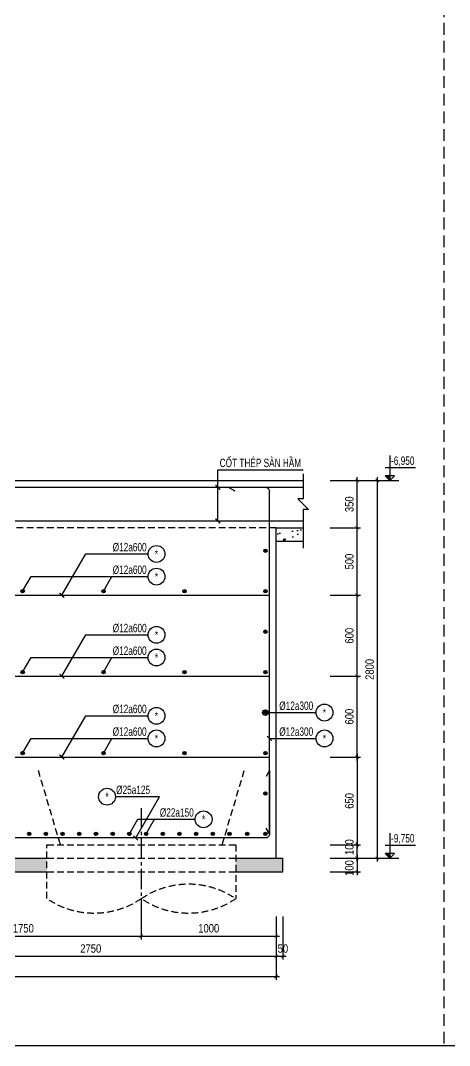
# Model space of a CAD drawing. Extents: x 71 to 2424299, y -14 to 1061502.
# Drawn here: x 1114077 to 1117259, y 486816 to 494417 of the extents above; entities that cross this region are included whole.
import ezdxf
from ezdxf.enums import TextEntityAlignment as Align

# ---------------------------------------------------------------- set-up
doc = ezdxf.new("R2010")
doc.units = 0
doc.header["$LTSCALE"] = 1000
doc.header["$MEASUREMENT"] = 0
doc.header["$PDMODE"] = 3
doc.linetypes.add('CENTER2', pattern=[1.125, 0.75, -0.125, 0.125, -0.125])
doc.linetypes.add('HIDDEN', pattern=[0.375, 0.25, -0.125])
doc.layers.get('0').update_dxf_attribs({"linetype": 'CONTINUOUS'})
doc.layers.get('Defpoints').update_dxf_attribs({"linetype": 'CONTINUOUS'})
for name, color, linetype in [('CDC.01.AXIS', 160, 'CENTER2'), ('CDC.02.DIM', 1, 'CONTINUOUS'), ('CDC.03.BORDER', 3, 'CONTINUOUS'), ('CDC.04.HIDDEN', 8, 'HIDDEN'), ('CDC.05.STEEL', 4, 'CONTINUOUS'), ('CDC.06.TEXT', 2, 'CONTINUOUS'), ('CDC.10.HATCH', 9, 'CONTINUOUS'), ('CDC.11.NOTE', 8, 'CONTINUOUS'), ('CDC.12.PILE', 7, 'CONTINUOUS'), ('CDC.14.STEELNUM', 9, 'CONTINUOUS')]:
    doc.layers.add(name, color=color, linetype=linetype)
doc.styles.add('ARIAL', font='arial.ttf', dxfattribs={"width": 0.8})
doc.dimstyles.new('25', dxfattribs={"dimscale": 25, "dimtxt": 2.5, "dimasz": 1, "dimexe": 1, "dimexo": 0, "dimgap": 1, "dimtad": 1, "dimdec": 0, "dimdsep": 46, "dimtxsty": 'ARIAL', "dimblk": 'ARCHTICK', "dimcen": 1, "dimdle": 1, "dimclrd": 256, "dimclre": 256, "dimclrt": 2, "dimadec": 0, "dimazin": 0, "dimtfac": 0.00072, "dimtdec": 0, "dimtix": 1, "dimtmove": 2, "dimatfit": 3, "dimldrblk": 'ARCHTICK', "dimfxl": 1, "dimtolj": 1, "dimarcsym": 0})

# ---------------------------------------------------------------- blocks, each defined once
blk = doc.blocks.new('_ArchTick')
at = {"color": 0, "linetype": 'ByBlock', "const_width": 0.15}
blk.add_lwpolyline([(-0.5, -0.5), (0.5, 0.5)], dxfattribs=at)
blk = doc.blocks.new('*D1626')
at = {"layer": 'CDC.02.DIM', "lineweight": -2, "transparency": 16777216}
for p, q in [((1113223.4, 487772.4), (1113223.4, 487452.5)), ((1115973.4, 487772.4), (1115973.4, 487452.5)), ((1113198.4, 487477.5), (1115998.4, 487477.5))]:
    blk.add_line(p, q, dxfattribs=at)
at = {"layer": 'Defpoints', "color": 0, "transparency": 16777216}
for p in [(1113223.4, 487772.4), (1115973.4, 487772.4), (1115973.4, 487477.5)]:
    blk.add_point(p, dxfattribs=at)
at = {"layer": 'CDC.02.DIM', "lineweight": -2, "transparency": 16777216, "xscale": 25, "yscale": 25, "zscale": 25, "rotation": 180}
blk.add_blockref('_ArchTick', (1113223.4, 487477.5), dxfattribs=at)
at = {"layer": 'CDC.02.DIM', "lineweight": -2, "transparency": 16777216, "xscale": 25, "yscale": 25, "zscale": 25}
blk.add_blockref('_ArchTick', (1115973.4, 487477.5), dxfattribs=at)
at = {"layer": 'CDC.02.DIM', "color": 2, "transparency": 16777216, "insert": (1114598.4, 487534.4), "char_height": 62.5, "attachment_point": 5, "style": 'ARIAL'}
blk.add_mtext('\\A1;2750', dxfattribs=at)
blk = doc.blocks.new('*D1627')
at = {"layer": 'CDC.02.DIM', "lineweight": -2, "transparency": 16777216}
for p, q in [((1115973.4, 487772.4), (1115973.4, 487452.5)), ((1116023.4, 487772.4), (1116023.4, 487452.5)), ((1115948.4, 487477.5), (1116048.4, 487477.5))]:
    blk.add_line(p, q, dxfattribs=at)
at = {"layer": 'Defpoints', "color": 0, "transparency": 16777216}
for p in [(1115973.4, 487772.4), (1116023.4, 487772.4), (1116023.4, 487477.5)]:
    blk.add_point(p, dxfattribs=at)
at = {"layer": 'CDC.02.DIM', "lineweight": -2, "transparency": 16777216, "xscale": 25, "yscale": 25, "zscale": 25, "rotation": 180}
blk.add_blockref('_ArchTick', (1115973.4, 487477.5), dxfattribs=at)
at = {"layer": 'CDC.02.DIM', "lineweight": -2, "transparency": 16777216, "xscale": 25, "yscale": 25, "zscale": 25}
blk.add_blockref('_ArchTick', (1116023.4, 487477.5), dxfattribs=at)
at = {"layer": 'CDC.02.DIM', "color": 2, "transparency": 16777216, "insert": (1116023.4, 487534.4), "char_height": 62.5, "attachment_point": 5, "style": 'ARIAL'}
blk.add_mtext('\\A1;50', dxfattribs=at)
blk = doc.blocks.new('*D1628')
at = {"layer": 'CDC.02.DIM', "lineweight": -2, "transparency": 16777216}
for p, q in [((1110473.4, 487772.4), (1110473.4, 487302.5)), ((1115973.4, 487772.4), (1115973.4, 487302.5)), ((1110448.4, 487327.5), (1115998.4, 487327.5))]:
    blk.add_line(p, q, dxfattribs=at)
at = {"layer": 'Defpoints', "color": 0, "transparency": 16777216}
for p in [(1110473.4, 487772.4), (1115973.4, 487772.4), (1115973.4, 487327.5)]:
    blk.add_point(p, dxfattribs=at)
at = {"layer": 'CDC.02.DIM', "lineweight": -2, "transparency": 16777216, "xscale": 25, "yscale": 25, "zscale": 25, "rotation": 180}
blk.add_blockref('_ArchTick', (1110473.4, 487327.5), dxfattribs=at)
at = {"layer": 'CDC.02.DIM', "lineweight": -2, "transparency": 16777216, "xscale": 25, "yscale": 25, "zscale": 25}
blk.add_blockref('_ArchTick', (1115973.4, 487327.5), dxfattribs=at)
at = {"layer": 'CDC.02.DIM', "color": 2, "transparency": 16777216, "insert": (1113223.4, 487384.4), "char_height": 62.5, "attachment_point": 5, "style": 'ARIAL'}
blk.add_mtext('\\A1;5500', dxfattribs=at)
blk = doc.blocks.new('*D1630')
at = {"layer": 'CDC.02.DIM', "lineweight": -2, "transparency": 16777216}
for p, q in [((1113223.4, 487772.4), (1113223.4, 487602.5)), ((1114973.4, 487772.4), (1114973.4, 487602.5)), ((1113198.4, 487627.5), (1114998.4, 487627.5))]:
    blk.add_line(p, q, dxfattribs=at)
at = {"layer": 'Defpoints', "color": 0, "transparency": 16777216}
for p in [(1113223.4, 487772.4), (1114973.4, 487772.4), (1114973.4, 487627.5)]:
    blk.add_point(p, dxfattribs=at)
at = {"layer": 'CDC.02.DIM', "lineweight": -2, "transparency": 16777216, "xscale": 25, "yscale": 25, "zscale": 25, "rotation": 180}
blk.add_blockref('_ArchTick', (1113223.4, 487627.5), dxfattribs=at)
at = {"layer": 'CDC.02.DIM', "lineweight": -2, "transparency": 16777216, "xscale": 25, "yscale": 25, "zscale": 25}
blk.add_blockref('_ArchTick', (1114973.4, 487627.5), dxfattribs=at)
at = {"layer": 'CDC.02.DIM', "color": 2, "transparency": 16777216, "insert": (1114098.4, 487684.4), "char_height": 62.5, "attachment_point": 5, "style": 'ARIAL'}
blk.add_mtext('\\A1;1750', dxfattribs=at)
blk = doc.blocks.new('*D1631')
at = {"layer": 'CDC.02.DIM', "lineweight": -2, "transparency": 16777216}
for p, q in [((1116373.4, 488204.6), (1116598.4, 488204.6)), ((1116573.4, 488229.6), (1116573.4, 488079.6)), ((1116373.4, 488104.6), (1116598.4, 488104.6))]:
    blk.add_line(p, q, dxfattribs=at)
at = {"layer": 'Defpoints', "color": 0, "transparency": 16777216}
for p in [(1116373.4, 488204.6), (1116373.4, 488104.6), (1116573.4, 488104.6)]:
    blk.add_point(p, dxfattribs=at)
at = {"layer": 'CDC.02.DIM', "lineweight": -2, "transparency": 16777216, "xscale": 25, "yscale": 25, "zscale": 25}
for p, rotation in [((1116573.4, 488204.6), 90), ((1116573.4, 488104.6), 270)]:
    blk.add_blockref('_ArchTick', p, dxfattribs=dict(at, rotation=rotation))
at = {"layer": 'CDC.02.DIM', "color": 2, "transparency": 16777216, "insert": (1116516.5, 488131.9), "char_height": 62.5, "attachment_point": 5, "rotation": 90, "style": 'ARIAL'}
blk.add_mtext('\\A1;100', dxfattribs=at)
blk = doc.blocks.new('*D1632')
at = {"layer": 'CDC.02.DIM', "lineweight": -2, "transparency": 16777216}
for p, q in [((1116573.4, 488179.6), (1116573.4, 488329.6)), ((1116373.4, 488304.6), (1116598.4, 488304.6)), ((1116373.4, 488204.6), (1116598.4, 488204.6))]:
    blk.add_line(p, q, dxfattribs=at)
at = {"layer": 'Defpoints', "color": 0, "transparency": 16777216}
for p in [(1116373.4, 488304.6), (1116573.4, 488304.6), (1116373.4, 488204.6)]:
    blk.add_point(p, dxfattribs=at)
at = {"layer": 'CDC.02.DIM', "lineweight": -2, "transparency": 16777216, "xscale": 25, "yscale": 25, "zscale": 25}
for p, rotation in [((1116573.4, 488304.6), 90), ((1116573.4, 488204.6), 270)]:
    blk.add_blockref('_ArchTick', p, dxfattribs=dict(at, rotation=rotation))
at = {"layer": 'CDC.02.DIM', "color": 2, "transparency": 16777216, "insert": (1116516.5, 488286.9), "char_height": 62.5, "attachment_point": 5, "rotation": 90, "style": 'ARIAL'}
blk.add_mtext('\\A1;100', dxfattribs=at)
blk = doc.blocks.new('*D1633')
at = {"layer": 'CDC.02.DIM', "lineweight": -2, "transparency": 16777216}
for p, q in [((1116373.4, 489554.6), (1116598.4, 489554.6)), ((1116573.4, 488929.6), (1116573.4, 489579.6)), ((1116373.4, 488954.6), (1116598.4, 488954.6))]:
    blk.add_line(p, q, dxfattribs=at)
at = {"layer": 'Defpoints', "color": 0, "transparency": 16777216}
for p in [(1116373.4, 489554.6), (1116573.4, 489554.6), (1116373.4, 488954.6)]:
    blk.add_point(p, dxfattribs=at)
at = {"layer": 'CDC.02.DIM', "lineweight": -2, "transparency": 16777216, "xscale": 25, "yscale": 25, "zscale": 25}
for p, rotation in [((1116573.4, 489554.6), 90), ((1116573.4, 488954.6), 270)]:
    blk.add_blockref('_ArchTick', p, dxfattribs=dict(at, rotation=rotation))
at = {"layer": 'CDC.02.DIM', "color": 2, "transparency": 16777216, "insert": (1116516.5, 489254.6), "char_height": 62.5, "attachment_point": 5, "rotation": 90, "style": 'ARIAL'}
blk.add_mtext('\\A1;600', dxfattribs=at)
blk = doc.blocks.new('*D1634')
at = {"layer": 'CDC.02.DIM', "lineweight": -2, "transparency": 16777216}
for p, q in [((1116373.4, 490154.6), (1116598.4, 490154.6)), ((1116573.4, 489529.6), (1116573.4, 490179.6)), ((1116373.4, 489554.6), (1116598.4, 489554.6))]:
    blk.add_line(p, q, dxfattribs=at)
at = {"layer": 'Defpoints', "color": 0, "transparency": 16777216}
for p in [(1116373.4, 490154.6), (1116573.4, 490154.6), (1116373.4, 489554.6)]:
    blk.add_point(p, dxfattribs=at)
at = {"layer": 'CDC.02.DIM', "lineweight": -2, "transparency": 16777216, "xscale": 25, "yscale": 25, "zscale": 25}
for p, rotation in [((1116573.4, 490154.6), 90), ((1116573.4, 489554.6), 270)]:
    blk.add_blockref('_ArchTick', p, dxfattribs=dict(at, rotation=rotation))
at = {"layer": 'CDC.02.DIM', "color": 2, "transparency": 16777216, "insert": (1116516.5, 489854.6), "char_height": 62.5, "attachment_point": 5, "rotation": 90, "style": 'ARIAL'}
blk.add_mtext('\\A1;600', dxfattribs=at)
blk = doc.blocks.new('*D1635')
at = {"layer": 'CDC.02.DIM', "lineweight": -2, "transparency": 16777216}
for p, q in [((1116573.4, 490129.6), (1116573.4, 490679.6)), ((1116373.4, 490654.6), (1116598.4, 490654.6)), ((1116373.4, 490154.6), (1116598.4, 490154.6))]:
    blk.add_line(p, q, dxfattribs=at)
at = {"layer": 'Defpoints', "color": 0, "transparency": 16777216}
for p in [(1116373.4, 490654.6), (1116573.4, 490654.6), (1116373.4, 490154.6)]:
    blk.add_point(p, dxfattribs=at)
at = {"layer": 'CDC.02.DIM', "lineweight": -2, "transparency": 16777216, "xscale": 25, "yscale": 25, "zscale": 25}
for p, rotation in [((1116573.4, 490654.6), 90), ((1116573.4, 490154.6), 270)]:
    blk.add_blockref('_ArchTick', p, dxfattribs=dict(at, rotation=rotation))
at = {"layer": 'CDC.02.DIM', "color": 2, "transparency": 16777216, "insert": (1116516.5, 490404.6), "char_height": 62.5, "attachment_point": 5, "rotation": 90, "style": 'ARIAL'}
blk.add_mtext('\\A1;500', dxfattribs=at)
blk = doc.blocks.new('*D1636')
at = {"layer": 'CDC.02.DIM', "lineweight": -2, "transparency": 16777216}
for p, q in [((1116373.4, 491004.6), (1116598.4, 491004.6)), ((1116573.4, 490629.6), (1116573.4, 491029.6)), ((1116373.4, 490654.6), (1116598.4, 490654.6))]:
    blk.add_line(p, q, dxfattribs=at)
at = {"layer": 'Defpoints', "color": 0, "transparency": 16777216}
for p in [(1116373.4, 491004.6), (1116573.4, 491004.6), (1116373.4, 490654.6)]:
    blk.add_point(p, dxfattribs=at)
at = {"layer": 'CDC.02.DIM', "lineweight": -2, "transparency": 16777216, "xscale": 25, "yscale": 25, "zscale": 25}
for p, rotation in [((1116573.4, 491004.6), 90), ((1116573.4, 490654.6), 270)]:
    blk.add_blockref('_ArchTick', p, dxfattribs=dict(at, rotation=rotation))
at = {"layer": 'CDC.02.DIM', "color": 2, "transparency": 16777216, "insert": (1116516.5, 490829.6), "char_height": 62.5, "attachment_point": 5, "rotation": 90, "style": 'ARIAL'}
blk.add_mtext('\\A1;350', dxfattribs=at)
blk = doc.blocks.new('*D1637')
at = {"layer": 'CDC.02.DIM', "lineweight": -2, "transparency": 16777216}
for p, q in [((1116373.4, 491004.6), (1116748.4, 491004.6)), ((1116723.4, 491029.6), (1116723.4, 488179.6)), ((1116373.4, 488204.6), (1116748.4, 488204.6))]:
    blk.add_line(p, q, dxfattribs=at)
at = {"layer": 'Defpoints', "color": 0, "transparency": 16777216}
for p in [(1116373.4, 491004.6), (1116373.4, 488204.6), (1116723.4, 488204.6)]:
    blk.add_point(p, dxfattribs=at)
at = {"layer": 'CDC.02.DIM', "lineweight": -2, "transparency": 16777216, "xscale": 25, "yscale": 25, "zscale": 25}
for p, rotation in [((1116723.4, 491004.6), 90), ((1116723.4, 488204.6), 270)]:
    blk.add_blockref('_ArchTick', p, dxfattribs=dict(at, rotation=rotation))
at = {"layer": 'CDC.02.DIM', "color": 2, "transparency": 16777216, "insert": (1116666.5, 489604.6), "char_height": 62.5, "attachment_point": 5, "rotation": 90, "style": 'ARIAL'}
blk.add_mtext('\\A1;2800', dxfattribs=at)
blk = doc.blocks.new('*D1638')
at = {"layer": 'CDC.02.DIM', "lineweight": -2, "transparency": 16777216}
for p, q in [((1116373.4, 488954.6), (1116598.4, 488954.6)), ((1116573.4, 488979.6), (1116573.4, 488279.6)), ((1116373.4, 488304.6), (1116598.4, 488304.6))]:
    blk.add_line(p, q, dxfattribs=at)
at = {"layer": 'Defpoints', "color": 0, "transparency": 16777216}
for p in [(1116373.4, 488954.6), (1116373.4, 488304.6), (1116573.4, 488304.6)]:
    blk.add_point(p, dxfattribs=at)
at = {"layer": 'CDC.02.DIM', "lineweight": -2, "transparency": 16777216, "xscale": 25, "yscale": 25, "zscale": 25}
for p, rotation in [((1116573.4, 488954.6), 90), ((1116573.4, 488304.6), 270)]:
    blk.add_blockref('_ArchTick', p, dxfattribs=dict(at, rotation=rotation))
at = {"layer": 'CDC.02.DIM', "color": 2, "transparency": 16777216, "insert": (1116516.5, 488629.6), "char_height": 62.5, "attachment_point": 5, "rotation": 90, "style": 'ARIAL'}
blk.add_mtext('\\A1;650', dxfattribs=at)
blk = doc.blocks.new('C1400T')
at = {"layer": 'CDC.01.AXIS', "ltscale": 0.2}
blk.add_line((0, 270.1), (0, -574.3), dxfattribs=at)
at = {"layer": 'CDC.04.HIDDEN', "ltscale": 0.2}
for p, q in [((-600, 0), (-763.4, 550)), ((600, 0), (763.4, 550))]:
    blk.add_line(p, q, dxfattribs=at)
blk.add_lwpolyline([(700, -400), (700, 0), (-700, 0), (-700, -400)], dxfattribs=at)
blk.add_lwpolyline([(700, -400, -0.311974), (0, -400, 0.311974), (-700, -400, 0.311974), (0, -400, 0.36397)], format="xyb", dxfattribs=at)
blk = doc.blocks.new('*D1722')
at = {"layer": 'CDC.02.DIM', "lineweight": -2, "transparency": 16777216}
for p, q in [((1114973.4, 487772.4), (1114973.4, 487602.5)), ((1115973.4, 487772.4), (1115973.4, 487602.5)), ((1114948.4, 487627.5), (1115998.4, 487627.5))]:
    blk.add_line(p, q, dxfattribs=at)
at = {"layer": 'Defpoints', "color": 0, "transparency": 16777216}
for p in [(1114973.4, 487772.4), (1115973.4, 487772.4), (1115973.4, 487627.5)]:
    blk.add_point(p, dxfattribs=at)
at = {"layer": 'CDC.02.DIM', "lineweight": -2, "transparency": 16777216, "xscale": 25, "yscale": 25, "zscale": 25, "rotation": 180}
blk.add_blockref('_ArchTick', (1114973.4, 487627.5), dxfattribs=at)
at = {"layer": 'CDC.02.DIM', "lineweight": -2, "transparency": 16777216, "xscale": 25, "yscale": 25, "zscale": 25}
blk.add_blockref('_ArchTick', (1115973.4, 487627.5), dxfattribs=at)
at = {"layer": 'CDC.02.DIM', "color": 2, "transparency": 16777216, "insert": (1115473.4, 487684.4), "char_height": 62.5, "attachment_point": 5, "style": 'ARIAL'}
blk.add_mtext('\\A1;1000', dxfattribs=at)
blk = doc.blocks.new('34')
at = {"color": 4, "elevation": 0}
blk.add_lwpolyline([(1087304.3, 521742.8), (1107165, 521742.8), (1107165, 536023), (1087304.3, 536023)], close=True, dxfattribs=at)

msp = doc.modelspace()

# ---------------------------------------------------------------- hatches: boundary and pattern name
at = {"layer": 'CDC.10.HATCH'}
h = msp.add_hatch(dxfattribs=at)
h.set_pattern_fill('AR-CONC', color=256, scale=25, style=0)
h.set_pattern_definition([(50, (-45550.05, -20101.56), (179.315046, -15.688034), [18.75, -206.25]), (355, (-45550.05, -20101.56), (-34.687833, 188.048033), [15, -165]), (100.4514, (-45535.11, -20102.87), (144.627345, 172.359886), [15.935047, -175.285528]), (46.1842, (-45550.05, -20051.56), (266.810262, -41.379754), [28.125, -309.375]), (96.6356, (-45527.82, -20055), (233.665676, 243.52947), [23.90257, -262.92825]), (351.1842, (-45550.05, -20051.56), (233.665486, 243.52965), [22.5, -247.5]), (21, (-45525.05, -20064.06), (149.226763, -100.654723), [18.75, -206.25]), (326, (-45525.05, -20064.06), (60.828833, 181.28751), [15, -165]), (71.4514, (-45512.62, -20072.45), (210.055657, 80.632624), [15.935047, -175.285528]), (37.5, (-45550.05, -20101.56), (3.0399638, 83.2234635), [0, -163, 0, -167.5, 0, -165.625]), (7.5, (-45550.05, -20101.56), (65.7673844, 98.602928), [0, -95.5, 0, -159.25, 0, -63.125]), (327.5, (-45605.8, -20101.56), (133.455609, -5.638718), [0, -62.5, 0, -195, 0, -258.75]), (317.5, (-45630.8, -20101.56), (145.796542, 25.026246), [0, -81.25, 0, -129.5, 0, -183.75])])
h.paths.add_polyline_path([(1116173.42, 490654.65), (1115973.42, 490654.65), (1115973.42, 490554.65), (1116173.42, 490554.65)])
h = msp.add_hatch(dxfattribs=at)
h.set_pattern_fill('AR-CONC', color=256, scale=25, style=0)
h.set_pattern_definition([(50, (12783.94, -42285.16), (179.315046, -15.688034), [18.75, -206.25]), (355, (12783.94, -42285.16), (-34.687833, 188.048033), [15, -165]), (100.4514, (12798.89, -42286.47), (144.627345, 172.359886), [15.935047, -175.285528]), (46.1842, (12783.94, -42235.16), (266.810262, -41.379754), [28.125, -309.375]), (96.6356, (12806.18, -42238.6), (233.665676, 243.52947), [23.90257, -262.92825]), (351.1842, (12783.94, -42235.16), (233.665486, 243.52965), [22.5, -247.5]), (21, (12808.94, -42247.66), (149.226763, -100.654723), [18.75, -206.25]), (326, (12808.94, -42247.66), (60.828833, 181.28751), [15, -165]), (71.4514, (12821.38, -42256.05), (210.055657, 80.632624), [15.935047, -175.285528]), (37.5, (12783.945, -42285.163), (3.0399638, 83.2234635), [0, -163, 0, -167.5, 0, -165.625]), (7.5, (12783.945, -42285.16), (65.7673844, 98.602928), [0, -95.5, 0, -159.25, 0, -63.125]), (327.5, (12728.195, -42285.16), (133.455609, -5.638718), [0, -62.5, 0, -195, 0, -258.75]), (317.5, (12703.2, -42285.16), (145.796542, 25.026246), [0, -81.25, 0, -129.5, 0, -183.75])])
h.paths.add_polyline_path([(1113738.24, 488204.65), (1112173.43, 488204.65), (1112173.43, 488104.65), (1113680.51, 488104.65)])
h.paths.add_polyline_path([(1113804.1, 488204.65), (1113738.24, 488204.65), (1113680.51, 488104.65), (1113746.36, 488104.65)])
h.paths.add_polyline_path([(1113861.99, 488204.65), (1113804.1, 488204.65), (1113746.36, 488104.65), (1113804.26, 488104.65)])
h.paths.add_polyline_path([(1114273.41, 488204.65), (1113861.99, 488204.65), (1113804.26, 488104.65), (1114273.41, 488104.65)])
h.paths.add_polyline_path([(1110423.42, 488204.65), (1110423.42, 488104.65), (1110773.43, 488104.65), (1110773.43, 488204.65)])
h.paths.add_polyline_path([(1116023.42, 488104.65), (1116023.42, 488204.65), (1115673.41, 488204.65), (1115673.41, 488104.65)])
at = {"layer": 'CDC.11.NOTE'}
for points in [[(1116815.58, 491039.65), (1116780.58, 491039.65), (1116815.58, 491004.65)], [(1116815.58, 488239.65), (1116780.58, 488239.65), (1116815.58, 488204.65)]]:
    msp.add_hatch(color=256, dxfattribs=at).paths.add_polyline_path(points)

# ---------------------------------------------------------------- linework, layer by layer
at = {"layer": 'CDC.03.BORDER'}
for p, q in [((1113823.42, 491004.65), (1116173.42, 491004.65)), ((1115973.42, 488204.65), (1115973.42, 490654.65))]:
    msp.add_line(p, q, dxfattribs=at)
at = {"layer": 'CDC.04.HIDDEN', "ltscale": 0.35}
msp.add_line((1117217.59, 501092.5), (1117217.59, 486817.5), dxfattribs=at)
at = {"layer": 'CDC.04.HIDDEN', "ltscale": 0.2}
for p, q in [((1115973.42, 490654.65), (1113473.42, 490654.65)), ((1114273.41, 488204.65), (1115673.41, 488204.65)), ((1114273.41, 488104.65), (1115673.41, 488104.65))]:
    msp.add_line(p, q, dxfattribs=at)
at = {"layer": 'CDC.05.STEEL', "ltscale": 0.3}
for p, q in [((1116173.42, 490954.65), (1110273.42, 490954.65)), ((1115623.42, 490954.65), (1115666.72, 490929.65)), ((1116173.42, 490704.65), (1110273.42, 490704.65)), ((1110523.42, 490154.65), (1115923.42, 490154.65)), ((1110523.42, 489554.65), (1115923.42, 489554.65)), ((1110523.42, 488954.65), (1115923.42, 488954.65)), ((1115923.42, 488854.65), (1115898.42, 488811.34)), ((1115923.42, 488384.65), (1115898.42, 488427.95))]:
    msp.add_line(p, q, dxfattribs=at)
for points in [[(1115923.42, 488384.65), (1115923.42, 490924.65, 0.4142136), (1115893.42, 490954.65), (1115623.42, 490954.65)], [(1115923.42, 488854.65), (1115923.42, 488384.65, -0.4142136), (1115893.42, 488354.65), (1110553.42, 488354.65, -0.4142136), (1110523.42, 488384.65), (1110523.42, 488854.65)]]:
    msp.add_lwpolyline(points, format="xyb", dxfattribs=at)
at = {"layer": 'CDC.05.STEEL', "const_width": 12.3}
for points in [[(1115893.42, 490490.8, -1), (1115893.42, 490478.49, -1)], [(1114093.42, 490190.8, -1), (1114093.42, 490178.49, -1)], [(1114693.42, 490190.8, -1), (1114693.42, 490178.49, -1)], [(1115293.42, 490190.8, -1), (1115293.42, 490178.49, -1)], [(1115893.42, 490190.8, -1), (1115893.42, 490178.49, -1)], [(1115893.42, 489890.8, -1), (1115893.42, 489878.49, -1)], [(1114093.42, 489590.8, -1), (1114093.42, 489578.49, -1)], [(1114693.42, 489590.8, -1), (1114693.42, 489578.49, -1)], [(1115293.42, 489590.8, -1), (1115293.42, 489578.49, -1)], [(1115893.42, 489590.8, -1), (1115893.42, 489578.49, -1)], [(1115893.42, 489290.8, -1), (1115893.42, 489278.49, -1)], [(1114093.42, 488990.8, -1), (1114093.42, 488978.49, -1)], [(1114693.42, 488990.8, -1), (1114693.42, 488978.49, -1)], [(1115293.42, 488990.8, -1), (1115293.42, 488978.49, -1)], [(1115893.42, 488990.8, -1), (1115893.42, 488978.49, -1)], [(1115893.42, 488690.8, -1), (1115893.42, 488678.49, -1)], [(1114142.17, 488390.8, 1), (1114142.17, 488378.49, 1)], [(1114265.92, 488390.8, 1), (1114265.92, 488378.49, 1)], [(1114389.67, 488390.8, 1), (1114389.67, 488378.49, 1)], [(1114513.42, 488390.8, 1), (1114513.42, 488378.49, 1)], [(1114637.17, 488390.8, 1), (1114637.17, 488378.49, 1)], [(1114760.92, 488390.8, 1), (1114760.92, 488378.49, 1)], [(1114884.67, 488390.8, 1), (1114884.67, 488378.49, 1)], [(1115008.42, 488390.8, 1), (1115008.42, 488378.49, 1)], [(1115132.17, 488390.8, 1), (1115132.17, 488378.49, 1)], [(1115255.92, 488390.8, 1), (1115255.92, 488378.49, 1)], [(1115379.67, 488390.8, 1), (1115379.67, 488378.49, 1)], [(1115503.42, 488390.8, 1), (1115503.42, 488378.49, 1)], [(1115627.17, 488390.8, 1), (1115627.17, 488378.49, 1)], [(1115758.31, 488390.8, 1), (1115758.31, 488378.49, 1)], [(1115893.42, 488390.8, -1), (1115893.42, 488378.49, -1)]]:
    msp.add_lwpolyline(points, format="xyb", close=True, dxfattribs=at)
at = {"layer": 'CDC.05.STEEL'}
for centre in [(1115893.42, 490484.65), (1114093.42, 490184.65), (1114693.42, 490184.65), (1115293.42, 490184.65), (1115893.42, 490184.65), (1115893.42, 489884.65), (1114093.42, 489584.65), (1114693.42, 489584.65), (1115293.42, 489584.65), (1115893.42, 489584.65), (1115893.42, 489284.65), (1114093.42, 488984.65), (1114693.42, 488984.65), (1115293.42, 488984.65), (1115893.42, 488984.65), (1115893.42, 488684.65), (1114142.17, 488384.65), (1114265.92, 488384.65), (1114389.67, 488384.65), (1114513.42, 488384.65), (1114637.17, 488384.65), (1114760.92, 488384.65), (1114884.67, 488384.65), (1115008.42, 488384.65), (1115132.17, 488384.65), (1115255.92, 488384.65), (1115379.67, 488384.65), (1115503.42, 488384.65), (1115627.17, 488384.65), (1115758.31, 488384.65), (1115893.42, 488384.65)]:
    msp.add_circle(centre, 12.53, dxfattribs=at)
at = {"layer": 'CDC.11.NOTE'}
for p, q in [((1116815.58, 491190.94), (1116815.58, 491004.65)), ((1116780.77, 491102.13), (1117005.84, 491102.13)), ((1116748.42, 491004.65), (1116882.75, 491004.65)), ((1115973.42, 490654.65), (1116173.42, 490654.65)), ((1115973.42, 490554.65), (1116173.42, 490554.65)), ((1115893.42, 489284.65), (1116268.92, 489284.65)), ((1115923.42, 489092.94), (1116268.92, 489092.94)), ((1116815.58, 488390.94), (1116815.58, 488204.65)), ((1116780.77, 488302.13), (1117005.84, 488302.13)), ((1112173.43, 488204.65), (1114273.41, 488204.65)), ((1115673.41, 488204.65), (1116023.42, 488204.65)), ((1116023.42, 488104.65), (1116023.42, 488204.65)), ((1116748.42, 488204.65), (1116882.75, 488204.65)), ((1112173.43, 488104.65), (1114273.41, 488104.65)), ((1115673.41, 488104.65), (1116023.42, 488104.65))]:
    msp.add_line(p, q, dxfattribs=at)
for points in [[(1115540.95, 490704.65), (1115540.95, 491085.54), (1116174.62, 491085.54)], [(1116173.42, 491054.65), (1116173.42, 490869.65), (1116133.42, 490869.65), (1116213.42, 490789.65), (1116173.42, 490789.65), (1116173.42, 490504.65)], [(1116780.58, 491039.65), (1116815.58, 491004.65), (1116850.58, 491039.65), (1116780.58, 491039.65)], [(1114384.27, 490154.65), (1114561, 490460.75), (1115023.12, 490460.75)], [(1114093.42, 490184.65), (1114155.94, 490292.94), (1115023.12, 490292.94)], [(1114693.42, 490184.65), (1114755.94, 490292.94), (1115023.12, 490292.94)], [(1114384.27, 489554.65), (1114561, 489860.75), (1115023.12, 489860.75)], [(1114093.42, 489584.65), (1114155.94, 489692.94), (1115023.12, 489692.94)], [(1114693.42, 489584.65), (1114755.94, 489692.94), (1115023.12, 489692.94)], [(1114384.27, 488954.65), (1114561, 489260.75), (1115023.12, 489260.75)], [(1114093.42, 488984.65), (1114155.94, 489092.94), (1115023.12, 489092.94)], [(1114693.42, 488984.65), (1114755.94, 489092.94), (1115023.12, 489092.94)], [(1114931.64, 488354.65), (1115108.37, 488660.75), (1114781.55, 488660.75)], [(1114884.67, 488384.65), (1114947.19, 488492.94), (1115372.57, 488492.94)], [(1115008.42, 488384.65), (1115070.94, 488492.94), (1115372.57, 488492.94)], [(1116780.58, 488239.65), (1116815.58, 488204.65), (1116850.58, 488239.65), (1116780.58, 488239.65)]]:
    msp.add_lwpolyline(points, dxfattribs=at)
at = {"layer": 'CDC.11.NOTE', "const_width": 10}
for points in [[(1115523.79, 490971.81), (1115558.11, 490937.48)], [(1115523.79, 490721.81), (1115558.11, 490687.48)], [(1114367.11, 490171.81), (1114401.43, 490137.48)], [(1114367.11, 489571.81), (1114401.43, 489537.48)], [(1115906.25, 489110.1), (1115940.58, 489075.77)], [(1114367.11, 488971.81), (1114401.43, 488937.48)], [(1114914.48, 488371.81), (1114948.8, 488337.48)]]:
    msp.add_lwpolyline(points, dxfattribs=at)
at = {"layer": 'CDC.11.NOTE'}
msp.add_circle((1115893.42, 489284.65), 20.61, dxfattribs=at)
at = {"layer": 'CDC.14.STEELNUM'}
for centre in [(1115085.62, 490460.75), (1115085.62, 490292.94), (1115085.62, 489860.75), (1115085.62, 489692.94), (1115085.62, 489260.75), (1116331.42, 489284.65), (1115085.62, 489092.94), (1116331.42, 489092.94), (1114719.05, 488660.75), (1115435.07, 488492.94)]:
    msp.add_circle(centre, 62.5, dxfattribs=at)

# ---------------------------------------------------------------- block references
at = {"layer": 'CDC.03.BORDER'}
msp.add_blockref('34', (22755.36, -34927.16), dxfattribs=at)
at = {"layer": 'CDC.12.PILE', "xscale": -1}
msp.add_blockref('C1400T', (1114973.42, 488304.65), dxfattribs=at)

# ---------------------------------------------------------------- texts
at = {"layer": 'CDC.06.TEXT', "style": 'ARIAL', "width": 0.7}
for s, p in [('CỐT THÉP SÀN HẦM', (1115856.66, 491136.31)), ('-6,950', (1116912.4, 491152.9)), ('%%C12a600', (1114887.01, 490511.52)), ('%%C12a600', (1114887.01, 490343.71)), ('%%C12a600', (1114887.01, 489911.52)), ('%%C12a600', (1114887.01, 489743.71)), ('%%C12a600', (1114887.01, 489311.52)), ('%%C12a300', (1116122.2, 489335.42)), ('%%C12a600', (1114887.01, 489143.71)), ('%%C12a300', (1116122.2, 489143.71)), ('%%C25a125', (1114912.6, 488711.52)), ('%%C22a150', (1115236.46, 488543.71)), ('-9,750', (1116912.4, 488352.9))]:
    msp.add_text(s, height=62.5, dxfattribs=at).set_placement(p, align=Align.MIDDLE_CENTER)
at = {"layer": 'CDC.14.STEELNUM', "style": 'ARIAL', "width": 0.7}
for p in [(1115085.62, 490460.75), (1115085.62, 490292.94), (1115085.62, 489860.75), (1115085.62, 489692.94), (1116331.39, 489284.65), (1115085.62, 489260.75), (1115085.62, 489092.94), (1116331.39, 489092.94), (1114719.05, 488660.75), (1115435.07, 488492.94)]:
    msp.add_text('*', height=62.5, dxfattribs=at).set_placement(p, align=Align.MIDDLE_CENTER)

# ---------------------------------------------------------------- dimensions: what is measured, and where the dimension line sits
at = {"layer": 'CDC.02.DIM'}
for base, p1, p2, picture, middle in [((1116573.42, 491004.65), (1116373.42, 490654.65), (1116373.42, 491004.65), '*D1636', (1116516.48, 490829.65)), ((1116723.42, 488204.65), (1116373.42, 491004.65), (1116373.42, 488204.65), '*D1637', (1116666.51, 489604.65)), ((1116573.42, 490654.65), (1116373.42, 490154.65), (1116373.42, 490654.65), '*D1635', (1116516.51, 490404.65)), ((1116573.42, 490154.65), (1116373.42, 489554.65), (1116373.42, 490154.65), '*D1634', (1116516.51, 489854.65)), ((1116573.42, 489554.65), (1116373.42, 488954.65), (1116373.42, 489554.65), '*D1633', (1116516.51, 489254.65)), ((1116573.42, 488304.65), (1116373.42, 488954.65), (1116373.42, 488304.65), '*D1638', (1116516.51, 488629.65))]:
    dim = msp.add_linear_dim(base=base, p1=p1, p2=p2, angle=90, dimstyle='25', dxfattribs=at)
    dim.commit()
    dim.dimension.update_dxf_attribs({"geometry": picture, "text_midpoint": middle})
for base, p2, picture, middle in [((1116573.42, 488304.65), (1116373.42, 488304.65), '*D1632', (1116516.51, 488286.92)), ((1116573.42, 488104.65), (1116373.42, 488104.65), '*D1631', (1116516.51, 488131.94))]:
    dim = msp.add_linear_dim(base=base, p1=(1116373.42, 488204.65), p2=p2, angle=90, dimstyle='25', dxfattribs=at)
    dim.commit()
    dim.dimension.update_dxf_attribs({"geometry": picture, "text_midpoint": middle, "dimtype": 160})
for base, p1, p2, picture, middle in [((1115973.42, 487327.53), (1110473.42, 487772.36), (1115973.42, 487772.36), '*D1628', (1113223.42, 487384.44)), ((1115973.42, 487477.53), (1113223.42, 487772.36), (1115973.42, 487772.36), '*D1626', (1114598.42, 487534.44)), ((1114973.41, 487627.53), (1113223.42, 487772.36), (1114973.41, 487772.36), '*D1630', (1114098.41, 487684.44)), ((1115973.42, 487627.53), (1114973.41, 487772.36), (1115973.42, 487772.36), '*D1722', (1115473.41, 487684.44))]:
    dim = msp.add_linear_dim(base=base, p1=p1, p2=p2, dimstyle='25', dxfattribs=at)
    dim.commit()
    dim.dimension.update_dxf_attribs({"geometry": picture, "text_midpoint": middle})
dim = msp.add_linear_dim(base=(1116023.42, 487477.53), p1=(1115973.42, 487772.36), p2=(1116023.42, 487772.36), dimstyle='25', dxfattribs=at)
dim.commit()
dim.dimension.update_dxf_attribs({"geometry": '*D1627', "text_midpoint": (1116023.42, 487534.44), "dimtype": 160})

doc.saveas('drawing.dxf')
